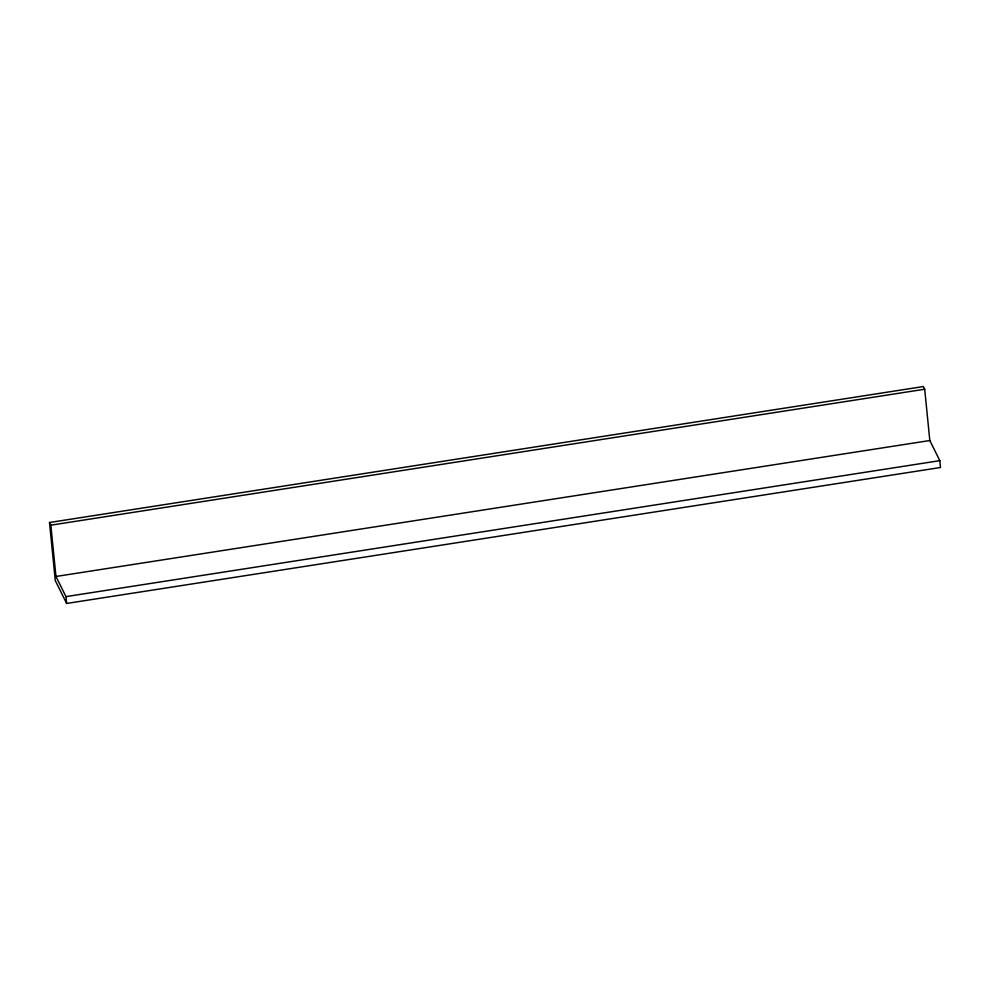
<?xml version="1.0" encoding="UTF-8"?>
<svg xmlns="http://www.w3.org/2000/svg" width="990" height="990" viewBox="0 0 990 990"><rect width="100%" height="100%" fill="white"/><g stroke="black" fill="none" stroke-linecap="round" stroke-linejoin="round"><path stroke-width="1.49" d="M49.5 522.497L923.361 386.546L924.697 389.231L929.82 440.525L939.819 460.659L940.5 467.503L66.639 603.455L55.304 580.635L49.5 522.497L50.837 525.183L55.96 576.477L65.959 596.624L66.639 603.455M50.837 525.183L924.697 389.231M55.96 576.477L929.82 440.525M65.959 596.624L939.819 460.659"/></g></svg>
